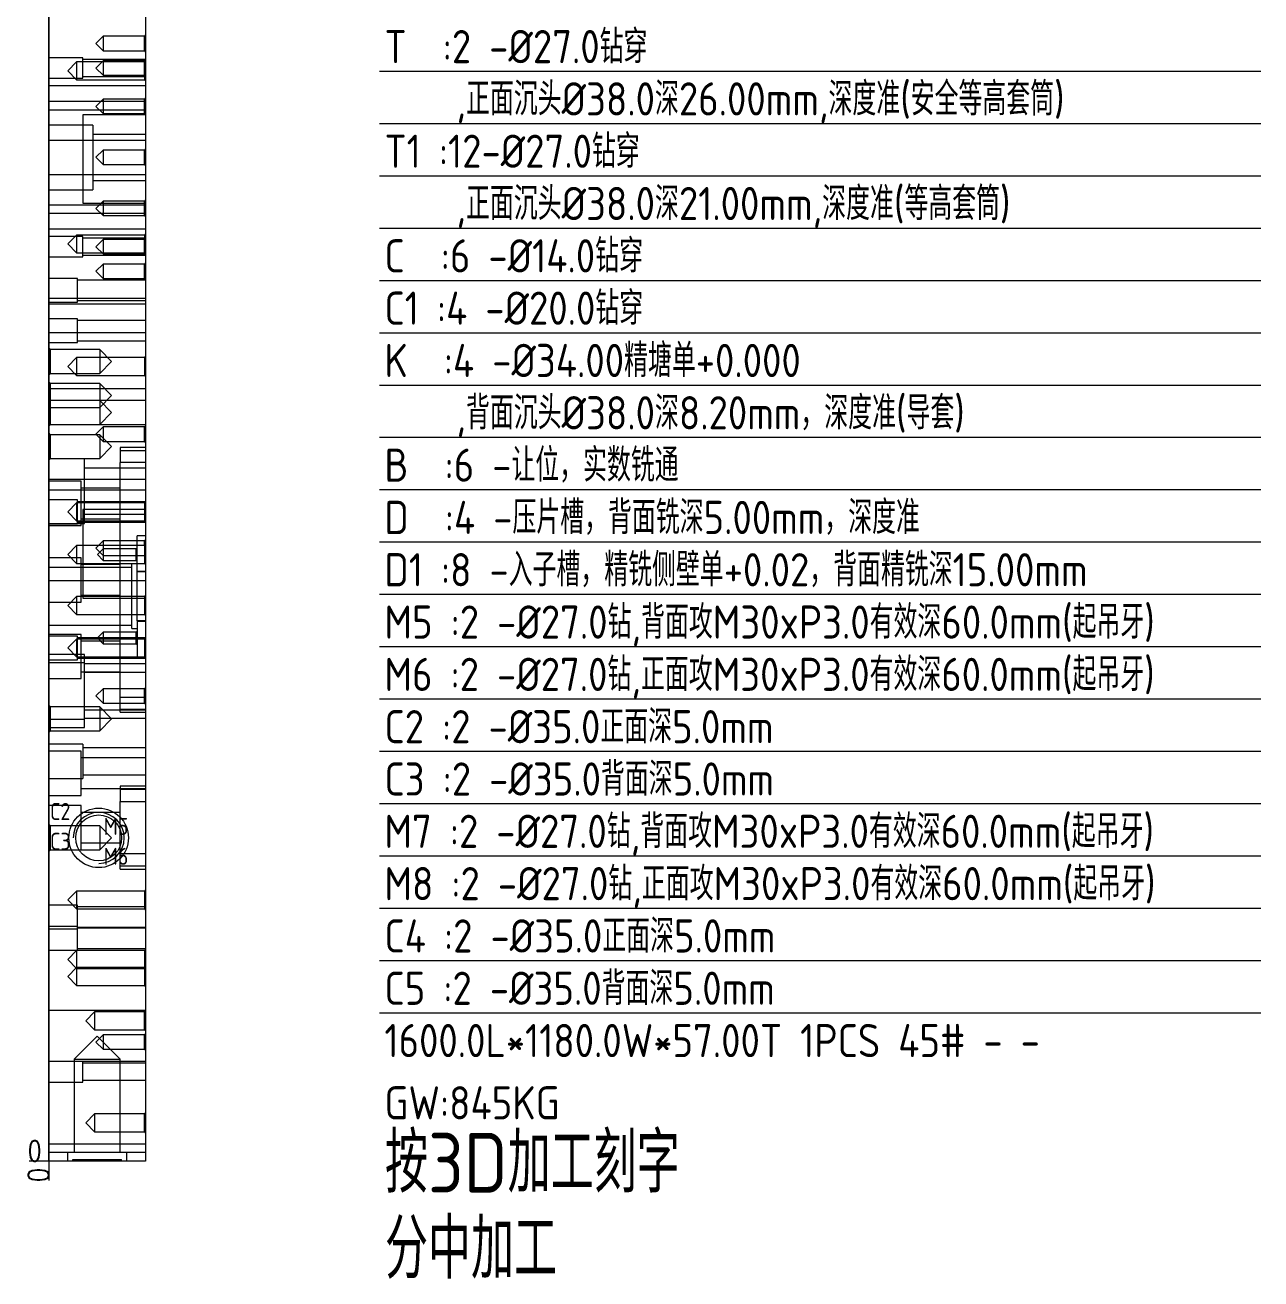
# Model space of a CAD drawing. Header units: millimetres. Extents: x 7217 to 10269, y 62146 to 63808.
# Drawn here: x 8985 to 9711, y 62348 to 63085 of the extents above; entities that cross this region are included whole.
import ezdxf

# ---------------------------------------------------------------- set-up
doc = ezdxf.new("R2010")
doc.units = ezdxf.units.MM
doc.linetypes.add('DASHED', pattern=[0])
for name, color, linetype, lineweight in [('DIM', 4, 'Continuous', 20), ('UP', 60, 'Continuous', 20), ('UP_W', 1, 'Continuous', 20)]:
    doc.layers.add(name, color=color, linetype=linetype, lineweight=lineweight)
doc.styles.add('gbenor', font='gbenor.shx', dxfattribs={"bigfont": 'gbcbig.shx'})
doc.styles.add('TXT', font='txt.shx', dxfattribs={"width": 0.8, "bigfont": 'ctxt.shx'})
doc.dimstyles.new('零件', dxfattribs={"dimscale": 1.5, "dimtxt": 8, "dimasz": 1, "dimexe": 0, "dimexo": 0, "dimgap": 0, "dimtad": 1, "dimtxsty": 'TXT', "dimcen": 0, "dimclrd": 252, "dimclre": 252, "dimclrt": 4, "dimazin": 3, "dimtp": 0.001, "dimtm": 0.001, "dimtfac": 1, "dimtmove": 0, "dimatfit": 3, "dimlwd": 5, "dimlwe": 5})

# ---------------------------------------------------------------- blocks, each defined once
blk = doc.blocks.new('*D1117')
at = {"layer": 'Defpoints', "color": 0}
for p in [(9055.56, 63597.29), (9060.56, 63597.29), (8998.56, 62417.29)]:
    blk.add_point(p, dxfattribs=at)
at = {"layer": 'DIM', "color": 252, "lineweight": 5}
blk.add_line((9055.56, 63597.29), (9093.02, 63597.29), dxfattribs=at)
at = {"layer": 'DIM', "color": 4, "lineweight": 5, "insert": (9076.79, 63603.29), "char_height": 12, "attachment_point": 5, "style": 'TXT'}
blk.add_mtext('1180', dxfattribs=at)
blk = doc.blocks.new('*D1118')
at = {"layer": 'Defpoints', "color": 0}
for p in [(8993.56, 62417.29), (8998.56, 62417.29), (8998.56, 62417.29)]:
    blk.add_point(p, dxfattribs=at)
at = {"layer": 'DIM', "color": 252, "lineweight": 5}
blk.add_line((8998.56, 62417.29), (8987.16, 62417.29), dxfattribs=at)
at = {"layer": 'DIM', "color": 4, "lineweight": 5, "insert": (8990.36, 62423.29), "char_height": 12, "attachment_point": 5, "style": 'TXT'}
blk.add_mtext('0', dxfattribs=at)
blk = doc.blocks.new('*D1119')
at = {"layer": 'Defpoints', "color": 0}
for p in [(8998.56, 62417.29), (8998.56, 62417.29), (8998.56, 62412.29)]:
    blk.add_point(p, dxfattribs=at)
at = {"layer": 'DIM', "color": 252, "lineweight": 5}
blk.add_line((8998.56, 62417.29), (8998.56, 62405.89), dxfattribs=at)
at = {"layer": 'DIM', "color": 4, "lineweight": 5, "insert": (8992.56, 62409.09), "char_height": 12, "attachment_point": 5, "rotation": 90, "style": 'TXT'}
blk.add_mtext('0', dxfattribs=at)
blk = doc.blocks.new('*D1120')
at = {"layer": 'Defpoints', "color": 0}
for p in [(9055.56, 63602.29), (9055.56, 63597.29), (8998.56, 62417.29)]:
    blk.add_point(p, dxfattribs=at)
at = {"layer": 'DIM', "color": 252, "lineweight": 5}
blk.add_line((9055.56, 63597.29), (9055.56, 63617.83), dxfattribs=at)
at = {"layer": 'DIM', "color": 4, "lineweight": 5, "insert": (9049.56, 63610.06), "char_height": 12, "attachment_point": 5, "rotation": 90, "style": 'TXT'}
blk.add_mtext('57', dxfattribs=at)

msp = doc.modelspace()

# ---------------------------------------------------------------- linework, layer by layer
at = {"layer": 'DIM', "color": 8, "linetype": 'Continuous', "lineweight": 5}
for p, q in [((9192.975, 63057.996), (9711.051, 63057.996)), ((9192.975, 63027.246), (9711.051, 63027.246)), ((9192.975, 62996.496), (9711.051, 62996.496)), ((9192.975, 62965.746), (9711.051, 62965.746)), ((9192.975, 62934.996), (9711.051, 62934.996)), ((9192.975, 62904.246), (9711.051, 62904.246)), ((9192.975, 62873.496), (9711.051, 62873.496)), ((9192.975, 62842.746), (9711.051, 62842.746)), ((9192.975, 62811.996), (9711.051, 62811.996)), ((9192.975, 62781.246), (9711.051, 62781.246)), ((9192.975, 62750.496), (9711.051, 62750.496)), ((9192.975, 62719.746), (9711.051, 62719.746)), ((9192.975, 62688.996), (9711.051, 62688.996)), ((9192.975, 62658.246), (9711.051, 62658.246)), ((9192.975, 62627.496), (9711.051, 62627.496)), ((9192.975, 62596.746), (9711.051, 62596.746)), ((9192.975, 62565.996), (9711.051, 62565.996)), ((9192.975, 62535.246), (9711.051, 62535.246)), ((9192.975, 62504.496), (9711.051, 62504.496))]:
    msp.add_line(p, q, dxfattribs=at)
at = {"layer": 'DIM', "color": 252, "linetype": 'DASHED', "lineweight": 5}
msp.add_lwpolyline([(8998.564, 62417.292), (8998.564, 63597.292), (9055.564, 63597.292), (9055.564, 62417.292)], close=True, dxfattribs=at)
at = {"layer": 'UP', "color": 135, "linetype": 'Continuous', "lineweight": 5}
for p, q in [((8998.564, 63597.292), (8998.564, 62417.292)), ((9055.564, 63597.292), (9055.564, 62417.292)), ((9055.564, 62417.292), (8998.564, 62417.292))]:
    msp.add_line(p, q, dxfattribs=at)
at = {"layer": 'UP', "color": 5, "linetype": 'DASHED', "lineweight": 5, "ltscale": 1.687868}
for p, q in [((9030.564, 63078.483), (9026.311, 63074.23)), ((9026.311, 63074.23), (9030.564, 63069.977)), ((9054.817, 63078.483), (9030.564, 63078.483)), ((9030.564, 63078.483), (9030.564, 63074.23)), ((9030.564, 63074.23), (9030.564, 63069.977)), ((9055.564, 63079.23), (9054.817, 63078.483)), ((9054.817, 63069.977), (9054.817, 63078.483)), ((9030.564, 63069.977), (9054.817, 63069.977)), ((9054.817, 63069.977), (9055.564, 63069.23)), ((9014.984, 63063.442), (9009.731, 63058.189)), ((9009.731, 63058.189), (9014.984, 63052.936)), ((9054.817, 63063.442), (9014.984, 63063.442)), ((9014.984, 63063.442), (9014.984, 63058.189)), ((9014.984, 63058.189), (9014.984, 63052.936)), ((9030.564, 63064.047), (9026.311, 63059.794)), ((9026.311, 63059.794), (9030.564, 63055.541)), ((9054.817, 63064.047), (9030.564, 63064.047)), ((9030.564, 63064.047), (9030.564, 63059.794)), ((9030.564, 63059.794), (9030.564, 63055.541)), ((9055.564, 63064.794), (9054.817, 63064.047)), ((9055.564, 63064.189), (9054.817, 63063.442)), ((9054.817, 63055.541), (9054.817, 63064.047)), ((9014.984, 63052.936), (9054.817, 63052.936)), ((9030.564, 63055.541), (9054.817, 63055.541)), ((9054.817, 63055.542), (9054.817, 63052.936)), ((9054.817, 63055.541), (9055.564, 63054.794)), ((9054.817, 63052.936), (9055.564, 63052.189)), ((9030.564, 63041.543), (9026.311, 63037.29)), ((9026.311, 63037.29), (9030.564, 63033.037)), ((9054.817, 63041.543), (9030.564, 63041.543)), ((9030.564, 63041.543), (9030.564, 63037.29)), ((9030.564, 63037.29), (9030.564, 63033.037)), ((9055.564, 63042.29), (9054.817, 63041.543)), ((9054.817, 63033.037), (9054.817, 63041.543)), ((9030.564, 63033.037), (9054.817, 63033.037)), ((9054.817, 63033.037), (9055.564, 63032.29)), ((9030.564, 63011.624), (9026.311, 63007.371)), ((9026.311, 63007.371), (9030.564, 63003.118)), ((9054.817, 63011.624), (9030.564, 63011.624)), ((9030.564, 63011.624), (9030.564, 63007.371)), ((9030.564, 63007.371), (9030.564, 63003.118)), ((9055.564, 63012.371), (9054.817, 63011.624)), ((9054.817, 63003.118), (9054.817, 63011.624)), ((9030.564, 63003.118), (9054.817, 63003.118)), ((9054.817, 63003.118), (9055.564, 63002.371)), ((9030.564, 62981.543), (9026.311, 62977.29)), ((9026.311, 62977.29), (9030.564, 62973.037)), ((9054.817, 62981.543), (9030.564, 62981.543)), ((9030.564, 62981.543), (9030.564, 62977.29)), ((9030.564, 62977.29), (9030.564, 62973.037)), ((9055.564, 62982.29), (9054.817, 62981.543)), ((9054.817, 62973.037), (9054.817, 62981.543)), ((9030.564, 62973.037), (9054.817, 62973.037)), ((9054.817, 62973.037), (9055.564, 62972.29)), ((9055.564, 62962.395), (9054.817, 62961.648)), ((9014.984, 62961.648), (9009.731, 62956.395)), ((9009.731, 62956.395), (9014.984, 62951.142)), ((9054.817, 62961.648), (9014.984, 62961.648)), ((9014.984, 62961.648), (9014.984, 62956.395)), ((9014.984, 62956.395), (9014.984, 62951.142)), ((9030.564, 62959.047), (9026.311, 62954.794)), ((9026.311, 62954.794), (9030.564, 62950.541)), ((9054.817, 62959.047), (9030.564, 62959.047)), ((9030.564, 62959.047), (9030.564, 62954.794)), ((9030.564, 62954.794), (9030.564, 62950.541)), ((9054.817, 62961.648), (9054.817, 62959.047)), ((9055.564, 62959.794), (9054.817, 62959.047)), ((9054.817, 62950.541), (9054.817, 62959.047)), ((9014.984, 62951.142), (9054.817, 62951.142)), ((9030.564, 62950.541), (9054.817, 62950.541)), ((9054.817, 62951.142), (9055.564, 62950.395)), ((9054.817, 62950.541), (9055.564, 62949.794)), ((9030.564, 62944.607), (9026.311, 62940.354)), ((9026.311, 62940.354), (9030.564, 62936.101)), ((9054.817, 62944.607), (9030.564, 62944.607)), ((9030.564, 62944.607), (9030.564, 62940.354)), ((9030.564, 62940.354), (9030.564, 62936.101)), ((9055.564, 62945.354), (9054.817, 62944.607)), ((9054.817, 62936.101), (9054.817, 62944.607)), ((9030.564, 62936.101), (9054.817, 62936.101)), ((9054.817, 62936.101), (9055.564, 62935.354)), ((8999.561, 62894.295), (8998.564, 62895.292)), ((9028.564, 62894.295), (8999.561, 62894.295)), ((8999.561, 62887.292), (8999.561, 62894.295)), ((9014.984, 62889.669), (9009.731, 62884.416)), ((9054.817, 62889.669), (9014.984, 62889.669)), ((9014.984, 62889.669), (9014.984, 62884.416)), ((9035.567, 62887.292), (9028.564, 62894.295)), ((9028.564, 62894.295), (9028.564, 62880.289)), ((9055.564, 62890.416), (9054.817, 62889.669)), ((9054.817, 62889.669), (9054.817, 62879.163)), ((8999.561, 62880.289), (8999.561, 62887.292)), ((9009.731, 62884.416), (9014.984, 62879.163)), ((9014.984, 62884.416), (9014.984, 62879.163)), ((9028.564, 62880.289), (9035.567, 62887.292)), ((8998.564, 62879.292), (8999.561, 62880.289)), ((8999.561, 62874.295), (8998.564, 62875.292)), ((8999.561, 62880.289), (9028.564, 62880.289)), ((9028.564, 62874.295), (8999.561, 62874.295)), ((8999.561, 62867.292), (8999.561, 62874.295)), ((9014.984, 62879.163), (9054.817, 62879.163)), ((9035.567, 62867.292), (9028.564, 62874.295)), ((9028.564, 62874.295), (9028.564, 62864.295)), ((9054.817, 62879.163), (9055.564, 62878.416)), ((8999.561, 62864.295), (8999.561, 62867.292)), ((9028.564, 62860.289), (9035.567, 62867.292)), ((8999.561, 62864.295), (8998.564, 62865.292)), ((8998.564, 62859.292), (8999.561, 62860.289)), ((9028.564, 62864.295), (8999.561, 62864.295)), ((8999.561, 62857.292), (8999.561, 62864.295)), ((8999.561, 62860.289), (9028.564, 62860.289)), ((9035.567, 62857.292), (9028.564, 62864.295)), ((9028.564, 62864.295), (9028.564, 62850.289)), ((8999.561, 62850.289), (8999.561, 62857.292)), ((9028.564, 62850.289), (9035.567, 62857.292)), ((8998.564, 62849.292), (8999.561, 62850.289)), ((8999.561, 62844.295), (8998.564, 62845.292)), ((8999.561, 62850.289), (9028.564, 62850.289)), ((9028.564, 62844.295), (8999.561, 62844.295)), ((8999.561, 62837.292), (8999.561, 62844.295)), ((9030.564, 62848.81), (9026.311, 62844.557)), ((9026.311, 62844.557), (9030.564, 62840.304)), ((9035.567, 62837.292), (9028.564, 62844.295)), ((9028.564, 62844.295), (9028.564, 62830.289)), ((9054.817, 62848.81), (9030.564, 62848.81)), ((9030.564, 62848.81), (9030.564, 62844.557)), ((9030.564, 62844.557), (9030.564, 62840.304)), ((9055.564, 62849.557), (9054.817, 62848.81)), ((9054.817, 62840.304), (9054.817, 62848.81)), ((8999.561, 62830.289), (8999.561, 62837.292)), ((9028.564, 62830.289), (9035.567, 62837.292)), ((9030.564, 62840.304), (9054.817, 62840.304)), ((9054.817, 62840.304), (9055.564, 62839.557)), ((8998.564, 62829.292), (8999.561, 62830.289)), ((8999.561, 62830.289), (9028.564, 62830.289)), ((9014.984, 62804.17), (9009.731, 62798.917)), ((9054.817, 62804.17), (9014.984, 62804.17)), ((9014.984, 62804.17), (9014.984, 62798.917)), ((9055.564, 62804.917), (9054.817, 62804.17)), ((9054.817, 62804.17), (9054.817, 62793.664)), ((9009.731, 62798.917), (9014.984, 62793.664)), ((9014.984, 62798.917), (9014.984, 62793.664)), ((9014.984, 62793.664), (9054.817, 62793.664)), ((9054.817, 62793.664), (9055.564, 62792.917)), ((9014.984, 62779.17), (9009.731, 62773.917)), ((9054.817, 62779.17), (9014.984, 62779.17)), ((9014.984, 62779.17), (9014.984, 62773.917)), ((9030.564, 62781.872), (9026.311, 62777.619)), ((9054.817, 62781.872), (9030.564, 62781.872)), ((9030.564, 62781.872), (9030.564, 62777.619)), ((9050.564, 62777.792), (9049.967, 62777.195)), ((9055.564, 62782.619), (9054.817, 62781.872)), ((9054.817, 62779.17), (9054.817, 62781.872)), ((9055.564, 62779.917), (9054.817, 62779.17)), ((9054.817, 62779.17), (9054.817, 62768.664)), ((9009.731, 62773.917), (9014.984, 62768.664)), ((9014.984, 62773.917), (9014.984, 62768.664)), ((9026.311, 62777.619), (9030.564, 62773.366)), ((9030.564, 62777.195), (9027.161, 62773.792)), ((9027.161, 62773.792), (9030.564, 62770.389)), ((9030.564, 62777.619), (9030.564, 62777.195)), ((9049.967, 62777.195), (9030.564, 62777.195)), ((9030.564, 62777.195), (9030.564, 62773.792)), ((9030.564, 62773.792), (9030.564, 62770.389)), ((9030.564, 62773.366), (9054.817, 62773.366)), ((9030.564, 62770.389), (9049.967, 62770.389)), ((9049.967, 62770.389), (9049.967, 62777.195)), ((9049.967, 62770.389), (9050.564, 62769.792)), ((9054.817, 62773.366), (9055.564, 62772.619)), ((9014.984, 62768.664), (9054.817, 62768.664)), ((9054.817, 62768.664), (9055.564, 62767.917)), ((9014.984, 62749.17), (9009.731, 62743.917)), ((9054.817, 62749.17), (9014.984, 62749.17)), ((9014.984, 62749.17), (9014.984, 62743.917)), ((9055.564, 62749.917), (9054.817, 62749.17)), ((9054.817, 62749.17), (9054.817, 62738.664)), ((9009.731, 62743.917), (9014.984, 62738.664)), ((9014.984, 62743.917), (9014.984, 62738.664)), ((9014.984, 62738.664), (9054.817, 62738.664)), ((9054.817, 62738.664), (9055.564, 62737.917)), ((9030.564, 62728.195), (9027.161, 62724.792)), ((9049.967, 62728.195), (9030.564, 62728.195)), ((9030.564, 62728.195), (9030.564, 62724.792)), ((9050.564, 62728.792), (9049.967, 62728.195)), ((9049.967, 62721.389), (9049.967, 62728.195)), ((9014.984, 62724.17), (9009.731, 62718.917)), ((9009.731, 62718.917), (9014.984, 62713.664)), ((9054.817, 62724.17), (9014.984, 62724.17)), ((9014.984, 62724.17), (9014.984, 62718.917)), ((9014.984, 62718.917), (9014.984, 62713.664)), ((9027.161, 62724.792), (9030.564, 62721.389)), ((9030.564, 62724.792), (9030.564, 62721.389)), ((9030.564, 62721.389), (9049.967, 62721.389)), ((9049.967, 62721.389), (9050.564, 62720.792)), ((9055.564, 62724.917), (9054.817, 62724.17)), ((9054.817, 62724.17), (9054.817, 62713.664)), ((9014.984, 62713.664), (9054.817, 62713.664)), ((9054.817, 62713.664), (9055.564, 62712.917)), ((9030.564, 62694.965), (9026.311, 62690.712)), ((9026.311, 62690.712), (9030.564, 62686.459)), ((9054.817, 62694.965), (9030.564, 62694.965)), ((9030.564, 62694.965), (9030.564, 62690.712)), ((9030.564, 62690.712), (9030.564, 62686.459)), ((9055.564, 62695.712), (9054.817, 62694.965)), ((9054.817, 62686.459), (9054.817, 62694.965)), ((8999.561, 62684.295), (8998.564, 62685.292)), ((9028.564, 62684.295), (8999.561, 62684.295)), ((8999.561, 62677.292), (8999.561, 62684.295)), ((9035.567, 62677.292), (9028.564, 62684.295)), ((9028.564, 62684.295), (9028.564, 62670.289)), ((9030.564, 62686.459), (9054.817, 62686.459)), ((9054.817, 62686.459), (9055.564, 62685.712)), ((8999.561, 62670.289), (8999.561, 62677.292)), ((9028.564, 62670.289), (9035.567, 62677.292)), ((8998.564, 62669.292), (8999.561, 62670.289)), ((8999.561, 62670.289), (9028.564, 62670.289)), ((8999.561, 62614.295), (8998.564, 62615.292)), ((9028.564, 62614.295), (8999.561, 62614.295)), ((8999.561, 62607.292), (8999.561, 62614.295)), ((9035.567, 62607.292), (9028.564, 62614.295)), ((9028.564, 62614.295), (9028.564, 62600.289)), ((8999.561, 62600.289), (8999.561, 62607.292)), ((9028.564, 62600.289), (9035.567, 62607.292)), ((8998.564, 62599.292), (8999.561, 62600.289)), ((8999.561, 62600.289), (9028.564, 62600.289)), ((9014.984, 62576.045), (9009.731, 62570.792)), ((9054.817, 62576.045), (9014.984, 62576.045)), ((9014.984, 62576.045), (9014.984, 62570.792)), ((9055.564, 62576.792), (9054.817, 62576.045)), ((9054.817, 62576.045), (9054.817, 62565.539)), ((9009.731, 62570.792), (9014.984, 62565.539)), ((9014.984, 62570.792), (9014.984, 62565.539)), ((9014.984, 62565.539), (9054.817, 62565.539)), ((9054.817, 62565.539), (9055.564, 62564.792)), ((9014.984, 62541.045), (9009.731, 62535.792)), ((9009.731, 62535.792), (9014.984, 62530.539)), ((9054.817, 62541.045), (9014.984, 62541.045)), ((9014.984, 62541.045), (9014.984, 62535.792)), ((9014.984, 62535.792), (9014.984, 62531.045)), ((9055.564, 62541.792), (9054.817, 62541.045)), ((9054.817, 62541.045), (9054.817, 62531.045)), ((9014.984, 62531.045), (9009.731, 62525.792)), ((9054.817, 62531.045), (9014.984, 62531.045)), ((9014.984, 62531.045), (9014.984, 62525.792)), ((9014.984, 62530.539), (9054.817, 62530.539)), ((9055.564, 62531.792), (9054.817, 62531.045)), ((9054.817, 62531.045), (9054.817, 62520.539)), ((9054.817, 62530.539), (9055.564, 62529.792)), ((9009.731, 62525.792), (9014.984, 62520.539)), ((9014.984, 62525.792), (9014.984, 62520.539)), ((9014.984, 62520.539), (9054.817, 62520.539)), ((9054.817, 62520.539), (9055.564, 62519.792)), ((9025.564, 62505.045), (9020.311, 62499.792)), ((9054.817, 62505.045), (9025.564, 62505.045)), ((9025.564, 62505.045), (9025.564, 62499.792)), ((9055.564, 62505.792), (9054.817, 62505.045)), ((9054.817, 62494.539), (9054.817, 62505.045)), ((9020.311, 62499.792), (9025.564, 62494.539)), ((9025.564, 62499.792), (9025.564, 62494.539)), ((9027.064, 62490.796), (9013.56, 62477.292)), ((9025.564, 62494.539), (9054.817, 62494.539)), ((9030.564, 62491.545), (9026.311, 62487.292)), ((9040.568, 62477.292), (9027.064, 62490.796)), ((9054.817, 62491.545), (9030.564, 62491.545)), ((9030.564, 62491.545), (9030.564, 62487.292)), ((9054.817, 62494.539), (9055.564, 62493.792)), ((9055.564, 62492.292), (9054.817, 62491.545)), ((9054.817, 62483.039), (9054.817, 62491.545)), ((9026.311, 62487.292), (9030.564, 62483.039)), ((9030.564, 62487.292), (9030.564, 62483.039)), ((9030.564, 62483.039), (9054.817, 62483.039)), ((9054.817, 62483.039), (9055.564, 62482.292)), ((9013.56, 62477.292), (9013.56, 62422.292)), ((9013.56, 62477.292), (9040.568, 62477.292)), ((9040.568, 62422.292), (9040.568, 62477.292)), ((9025.564, 62445.045), (9020.311, 62439.792)), ((9020.311, 62439.792), (9025.564, 62434.539)), ((9054.817, 62445.045), (9025.564, 62445.045)), ((9025.564, 62445.045), (9025.564, 62439.792)), ((9025.564, 62439.792), (9025.564, 62434.539)), ((9055.564, 62445.792), (9054.817, 62445.045)), ((9054.817, 62434.539), (9054.817, 62445.045)), ((9025.564, 62434.539), (9054.817, 62434.539)), ((9054.817, 62434.539), (9055.564, 62433.792))]:
    msp.add_line(p, q, dxfattribs=at)
at = {"layer": 'UP', "color": 31, "linetype": 'DASHED', "lineweight": 5, "ltscale": 1.687868}
for p, q in [((9018.564, 63065.794), (8998.564, 63065.794)), ((9018.564, 63059.794), (9018.564, 63065.794)), ((9018.564, 63053.794), (9018.564, 63059.794)), ((8998.564, 63053.794), (9018.564, 63053.794)), ((9055.564, 63049.292), (8998.564, 63049.292)), ((8998.564, 63040.319), (9055.564, 63040.319)), ((8998.564, 63035.292), (9055.564, 63035.292)), ((9055.564, 63032.293), (9018.564, 63032.293)), ((9018.564, 63032.293), (9018.564, 63006.292)), ((9024.564, 63026.292), (8998.564, 63026.292)), ((9024.564, 63026.292), (9024.564, 62988.292)), ((9055.564, 63017.292), (8998.564, 63017.292)), ((9055.564, 63020.793), (9024.564, 63020.793)), ((9018.564, 63006.292), (9018.564, 62980.29)), ((8998.564, 62997.292), (9055.564, 62997.292)), ((9024.564, 62993.791), (9055.564, 62993.791)), ((8998.564, 62988.292), (9024.564, 62988.292)), ((9055.564, 62979.292), (8998.564, 62979.292)), ((9018.564, 62980.29), (9055.564, 62980.29)), ((9055.564, 62974.265), (8998.564, 62974.265)), ((8998.564, 62965.292), (9055.564, 62965.292)), ((9018.564, 62960.794), (8998.564, 62960.794)), ((9018.564, 62954.794), (9018.564, 62960.794)), ((9018.564, 62948.794), (9018.564, 62954.794)), ((8998.564, 62948.794), (9018.564, 62948.794)), ((9015.564, 62936.117), (8998.564, 62936.117)), ((9015.564, 62929.117), (9015.564, 62936.117)), ((9015.564, 62922.117), (9015.564, 62929.117)), ((9055.564, 62924.292), (8998.564, 62924.292)), ((8998.564, 62922.117), (9015.564, 62922.117)), ((8998.564, 62921.262), (9055.564, 62921.262)), ((9015.564, 62912.408), (8998.564, 62912.408)), ((9015.564, 62905.408), (9015.564, 62912.408)), ((8998.564, 62904.292), (9055.564, 62904.292)), ((9015.564, 62898.408), (9015.564, 62905.408)), ((8998.564, 62898.408), (9015.564, 62898.408)), ((9055.564, 62871.159), (8998.564, 62871.159)), ((9055.564, 62864.292), (8998.564, 62864.292)), ((8998.564, 62850.292), (9055.564, 62850.292)), ((9055.564, 62836.735), (9040.564, 62836.735)), ((9040.564, 62836.735), (9040.564, 62827.878)), ((9019.564, 62830.102), (8998.564, 62830.102)), ((9019.564, 62811.102), (9019.564, 62830.102)), ((9040.564, 62834.917), (9055.564, 62834.917)), ((9055.564, 62824.603), (9019.564, 62824.603)), ((8998.564, 62818.156), (9055.564, 62818.156)), ((9017.564, 62816.917), (8998.564, 62816.917)), ((9017.564, 62803.917), (9017.564, 62816.917)), ((9055.564, 62811.631), (8998.564, 62811.631)), ((9040.564, 62812.917), (9017.564, 62812.917)), ((9019.564, 62792.102), (9019.564, 62811.102)), ((9015.564, 62805.917), (8998.564, 62805.917)), ((9015.564, 62798.917), (9015.564, 62805.917)), ((9017.564, 62790.917), (9017.564, 62803.917)), ((9055.564, 62800.293), (9018.564, 62800.293)), ((9018.564, 62800.293), (9018.564, 62774.292)), ((9015.564, 62791.917), (9015.564, 62798.917)), ((9017.564, 62794.917), (9040.564, 62794.917)), ((9019.564, 62797.601), (9055.564, 62797.601)), ((8998.564, 62792.102), (9019.564, 62792.102)), ((8998.564, 62791.917), (9015.564, 62791.917)), ((8998.564, 62790.917), (9017.564, 62790.917)), ((9055.564, 62784.792), (9050.564, 62784.792)), ((9050.564, 62763.852), (9050.564, 62784.792)), ((9017.564, 62771.917), (8998.564, 62771.917)), ((9017.564, 62758.917), (9017.564, 62771.917)), ((9018.564, 62774.292), (9018.564, 62748.29)), ((9040.564, 62767.917), (9017.564, 62767.917)), ((9050.564, 62768.292), (9047.364, 62768.292)), ((9047.364, 62730.292), (9047.364, 62768.292)), ((9050.564, 62734.792), (9050.564, 62763.852)), ((9050.564, 62763.852), (9055.564, 62763.852)), ((8998.564, 62758.628), (9055.564, 62758.628)), ((9017.564, 62745.917), (9017.564, 62758.917)), ((9017.564, 62749.917), (9040.564, 62749.917)), ((9018.564, 62748.29), (9055.564, 62748.29)), ((8998.564, 62745.917), (9017.564, 62745.917)), ((9050.564, 62734.792), (9050.564, 62713.792)), ((9050.564, 62734.771), (9055.564, 62734.771)), ((9017.564, 62726.917), (8998.564, 62726.917)), ((9017.564, 62713.917), (9017.564, 62726.917)), ((9047.364, 62730.292), (9050.564, 62730.292)), ((9015.564, 62725.917), (8998.564, 62725.917)), ((9015.564, 62718.917), (9015.564, 62725.917)), ((9015.564, 62711.917), (9015.564, 62718.917)), ((9040.564, 62722.917), (9017.564, 62722.917)), ((9019.564, 62715.102), (8998.564, 62715.102)), ((8998.564, 62711.917), (9015.564, 62711.917)), ((9017.564, 62700.917), (9017.564, 62713.917)), ((9019.564, 62696.102), (9019.564, 62715.102)), ((9050.564, 62713.792), (9055.564, 62713.792)), ((9019.564, 62710.102), (8998.564, 62710.102)), ((9017.564, 62704.917), (9040.564, 62704.917)), ((9055.564, 62709.603), (9019.564, 62709.603)), ((9055.564, 62704.603), (9019.564, 62704.603)), ((8998.564, 62700.917), (9017.564, 62700.917)), ((9019.564, 62677.102), (9019.564, 62696.102)), ((9040.564, 62681.099), (9040.564, 62689.955)), ((9019.564, 62682.601), (9055.564, 62682.601)), ((9040.564, 62682.917), (9055.564, 62682.917)), ((8998.564, 62677.102), (9019.564, 62677.102)), ((9019.564, 62677.601), (9055.564, 62677.601)), ((9019.564, 62672.102), (9019.564, 62677.102)), ((9040.564, 62681.099), (9055.564, 62681.099)), ((8998.564, 62672.102), (9019.564, 62672.102)), ((9018.564, 62662.292), (8998.564, 62662.292)), ((9018.564, 62662.292), (9018.564, 62642.292)), ((9017.564, 62658.292), (8998.564, 62658.292)), ((9017.564, 62645.292), (9017.564, 62658.292)), ((9055.564, 62654.292), (9017.564, 62654.292)), ((9017.564, 62632.292), (9017.564, 62645.292)), ((8998.564, 62642.292), (9018.564, 62642.292)), ((8998.564, 62632.292), (9017.564, 62632.292)), ((9017.564, 62636.292), (9055.564, 62636.292)), ((9055.564, 62637.61), (9040.564, 62637.61)), ((9040.564, 62637.61), (9040.564, 62628.753)), ((9055.564, 62635.792), (9040.564, 62635.792)), ((9017.564, 62626.292), (8998.564, 62626.292)), ((9017.564, 62613.292), (9017.564, 62626.292)), ((9040.564, 62622.292), (9017.564, 62622.292)), ((9017.564, 62600.292), (9017.564, 62613.292)), ((9017.564, 62604.292), (9040.564, 62604.292)), ((8998.564, 62600.292), (9017.564, 62600.292)), ((9040.564, 62588.974), (9040.564, 62597.831)), ((9040.564, 62588.974), (9055.564, 62588.974)), ((9015.564, 62567.792), (8998.564, 62567.792)), ((9015.564, 62560.792), (9015.564, 62567.792)), ((9015.564, 62555.292), (9015.564, 62560.792)), ((9015.564, 62555.292), (8998.564, 62555.292)), ((8998.564, 62553.792), (9015.564, 62553.792)), ((9015.564, 62548.292), (9015.564, 62555.292)), ((9015.564, 62541.292), (9015.564, 62548.292)), ((8998.564, 62541.292), (9015.564, 62541.292)), ((9055.564, 62505.792), (8998.564, 62505.792)), ((9055.564, 62505.792), (8998.564, 62505.792)), ((9018.564, 62475.792), (8998.564, 62475.792)), ((9018.564, 62469.792), (9018.564, 62475.792)), ((9018.564, 62463.792), (9018.564, 62469.792)), ((8998.564, 62463.792), (9018.564, 62463.792)), ((9055.564, 62427.292), (8998.564, 62427.292)), ((9009.565, 62422.292), (8998.564, 62422.292)), ((9055.564, 62422.292), (9044.564, 62422.292))]:
    msp.add_line(p, q, dxfattribs=at)
at = {"layer": 'UP', "color": 2, "linetype": 'DASHED', "lineweight": 5, "ltscale": 1.687868}
for p, q in [((9040.564, 62689.955), (9040.564, 62827.878)), ((9055.564, 62827.878), (9040.564, 62827.878)), ((9047.364, 62766.292), (8998.564, 62766.292)), ((8998.564, 62732.292), (9047.364, 62732.292)), ((9040.564, 62689.955), (9055.564, 62689.955)), ((9055.564, 62635.792), (9055.564, 62635.792)), ((9055.564, 62635.792), (9055.564, 62635.792)), ((9040.564, 62597.831), (9040.564, 62628.753)), ((9040.564, 62628.753), (9055.564, 62628.753)), ((9055.564, 62597.831), (9040.564, 62597.831)), ((9055.564, 62590.792), (9055.564, 62590.792))]:
    msp.add_line(p, q, dxfattribs=at)
at = {"layer": 'UP', "color": 155, "linetype": 'DASHED', "lineweight": 5, "ltscale": 1.687868}
for p, q in [((9055.564, 62763.792), (9050.564, 62763.792)), ((9050.564, 62763.792), (9055.564, 62763.792)), ((9055.564, 62734.792), (9050.564, 62734.792)), ((9050.564, 62734.792), (9055.564, 62734.792)), ((9055.564, 62475.792), (8998.564, 62475.792)), ((9055.564, 62475.792), (8998.564, 62475.792)), ((9055.564, 62475.792), (8998.564, 62475.792)), ((9055.564, 62475.792), (8998.564, 62475.792))]:
    msp.add_line(p, q, dxfattribs=at)
at = {"layer": 'UP', "color": 135, "linetype": 'DASHED', "lineweight": 5, "ltscale": 1.687868}
for p, q in [((9009.564, 62422.292), (9009.564, 62417.292)), ((9044.564, 62422.292), (9009.564, 62422.292)), ((9044.564, 62417.292), (9044.564, 62422.292))]:
    msp.add_line(p, q, dxfattribs=at)
at = {"layer": 'UP', "color": 123, "linetype": 'DASHED', "lineweight": 5, "ltscale": 1.687868}
for p, q in [((9012.768, 62417.292), (9012.768, 62418.292)), ((9012.953, 62418.292), (9012.953, 62417.292)), ((9012.953, 62418.292), (9012.953, 62418.292)), ((9013.045, 62417.292), (9013.045, 62418.292)), ((9013.076, 62417.292), (9013.076, 62418.292)), ((9013.199, 62417.292), (9013.199, 62418.292)), ((9013.285, 62418.292), (9013.277, 62418.292)), ((9013.368, 62417.292), (9013.368, 62418.292)), ((9013.429, 62417.292), (9013.429, 62418.292)), ((9013.829, 62417.292), (9013.829, 62418.292)), ((9013.949, 62417.292), (9013.949, 62418.292)), ((9014.091, 62417.292), (9014.091, 62418.292)), ((9014.429, 62417.292), (9014.429, 62418.292)), ((9014.568, 62417.292), (9014.568, 62418.292)), ((9014.629, 62417.292), (9014.629, 62418.292)), ((9015.211, 62417.292), (9015.211, 62418.292)), ((9015.347, 62417.292), (9015.347, 62418.292)), ((9015.383, 62417.292), (9015.383, 62418.292)), ((9015.723, 62417.292), (9015.723, 62418.292)), ((9016.367, 62417.292), (9016.367, 62418.292)), ((9016.422, 62417.292), (9016.422, 62418.292)), ((9016.429, 62417.292), (9016.429, 62418.292)), ((9016.49, 62417.292), (9016.49, 62418.292)), ((9016.552, 62417.292), (9016.552, 62418.292)), ((9016.575, 62417.292), (9016.575, 62418.292)), ((9016.746, 62417.292), (9016.746, 62418.292)), ((9016.78, 62417.292), (9016.78, 62418.292)), ((9016.882, 62417.292), (9016.882, 62418.292)), ((9016.982, 62417.292), (9016.982, 62418.292)), ((9017.275, 62417.292), (9017.275, 62418.292)), ((9017.336, 62417.292), (9017.336, 62418.292)), ((9017.343, 62417.292), (9017.343, 62418.292)), ((9017.411, 62417.292), (9017.411, 62418.292)), ((9017.475, 62417.292), (9017.475, 62418.292)), ((9017.65, 62417.292), (9017.65, 62418.292)), ((9017.752, 62417.292), (9017.752, 62418.292)), ((9018.028, 62417.292), (9018.028, 62418.292)), ((9018.09, 62417.292), (9018.09, 62418.292)), ((9018.179, 62417.292), (9018.179, 62418.292)), ((9018.827, 62417.292), (9018.827, 62418.292)), ((9018.946, 62417.292), (9018.946, 62418.292)), ((9019.014, 62417.292), (9019.014, 62418.292)), ((9019.048, 62417.292), (9019.048, 62418.292)), ((9019.185, 62417.292), (9019.185, 62418.292)), ((9019.219, 62417.292), (9019.219, 62418.292)), ((9019.253, 62417.292), (9019.253, 62418.292)), ((9019.355, 62417.292), (9019.355, 62418.292)), ((9019.389, 62417.292), (9019.389, 62418.292)), ((9019.828, 62417.292), (9019.828, 62418.292)), ((9019.889, 62417.292), (9019.889, 62418.292)), ((9019.951, 62417.292), (9019.951, 62418.292)), ((9020.012, 62417.292), (9020.012, 62418.292)), ((9020.617, 62417.292), (9020.617, 62418.292)), ((9020.788, 62417.292), (9020.788, 62418.292)), ((9021.487, 62417.292), (9021.487, 62418.292)), ((9021.521, 62417.292), (9021.521, 62418.292)), ((9021.59, 62417.292), (9021.59, 62418.292)), ((9021.641, 62417.292), (9021.641, 62418.292)), ((9021.643, 62417.292), (9021.643, 62418.292)), ((9021.704, 62417.292), (9021.704, 62418.292)), ((9022.058, 62418.292), (9022.058, 62417.292)), ((9022.12, 62417.292), (9022.12, 62418.292)), ((9022.15, 62417.292), (9022.15, 62418.292)), ((9022.243, 62417.292), (9022.243, 62418.292)), ((9022.289, 62417.292), (9022.289, 62418.292)), ((9022.511, 62417.292), (9022.511, 62418.292)), ((9022.596, 62417.292), (9022.596, 62418.292)), ((9022.627, 62417.292), (9022.627, 62418.292)), ((9022.689, 62417.292), (9022.689, 62418.292)), ((9022.749, 62417.292), (9022.749, 62418.292)), ((9022.818, 62417.292), (9022.818, 62418.292)), ((9022.873, 62417.292), (9022.873, 62418.292)), ((9023.165, 62417.292), (9023.165, 62418.292)), ((9023.442, 62417.292), (9023.442, 62418.292)), ((9023.565, 62417.292), (9023.565, 62418.292)), ((9023.585, 62417.292), (9023.585, 62418.292)), ((9023.627, 62417.292), (9023.627, 62418.292)), ((9023.756, 62417.292), (9023.756, 62418.292)), ((9023.842, 62417.292), (9023.842, 62418.292)), ((9023.873, 62417.292), (9023.873, 62418.292)), ((9023.875, 62417.292), (9023.875, 62418.292)), ((9023.943, 62417.292), (9023.943, 62418.292)), ((9023.981, 62417.292), (9023.981, 62418.292)), ((9024.148, 62417.292), (9024.148, 62418.292)), ((9024.196, 62417.292), (9024.196, 62418.292)), ((9024.284, 62417.292), (9024.284, 62418.292)), ((9024.319, 62417.292), (9024.319, 62418.292)), ((9024.457, 62417.292), (9024.457, 62418.292)), ((9024.827, 62417.292), (9024.827, 62418.292)), ((9025.052, 62417.292), (9025.052, 62418.292)), ((9025.086, 62417.292), (9025.086, 62418.292)), ((9025.188, 62417.292), (9025.188, 62418.292)), ((9025.274, 62417.292), (9025.274, 62418.292)), ((9025.444, 62417.292), (9025.444, 62418.292)), ((9025.478, 62417.292), (9025.478, 62418.292)), ((9025.512, 62417.292), (9025.512, 62418.292)), ((9025.785, 62417.292), (9025.785, 62418.292)), ((9026.178, 62417.292), (9026.178, 62418.292)), ((9026.314, 62417.292), (9026.314, 62418.292)), ((9026.587, 62417.292), (9026.587, 62418.292)), ((9026.621, 62417.292), (9026.621, 62418.292)), ((9026.74, 62417.292), (9026.74, 62418.292)), ((9027.041, 62417.292), (9027.041, 62418.292)), ((9027.116, 62417.292), (9027.116, 62418.292)), ((9027.195, 62417.292), (9027.195, 62418.292)), ((9027.61, 62417.292), (9027.61, 62418.292)), ((9027.672, 62417.292), (9027.672, 62418.292)), ((9027.747, 62417.292), (9027.747, 62418.292)), ((9027.815, 62417.292), (9027.815, 62418.292)), ((9027.849, 62417.292), (9027.849, 62418.292)), ((9027.951, 62417.292), (9027.951, 62418.292)), ((9028.412, 62417.292), (9028.412, 62418.292)), ((9028.549, 62417.292), (9028.549, 62418.292)), ((9028.617, 62417.292), (9028.617, 62418.292)), ((9028.719, 62417.292), (9028.719, 62418.292)), ((9028.855, 62417.292), (9028.855, 62418.292)), ((9028.941, 62417.292), (9028.941, 62418.292)), ((9029.077, 62417.292), (9029.077, 62418.292)), ((9029.145, 62417.292), (9029.145, 62418.292)), ((9029.272, 62417.292), (9029.272, 62418.292)), ((9029.764, 62417.292), (9029.764, 62418.292)), ((9029.845, 62417.292), (9029.845, 62418.292)), ((9030.083, 62417.292), (9030.083, 62418.292)), ((9030.152, 62417.292), (9030.152, 62418.292)), ((9030.179, 62417.292), (9030.179, 62418.292)), ((9030.186, 62417.292), (9030.186, 62418.292)), ((9030.407, 62417.292), (9030.407, 62418.292)), ((9031.317, 62417.292), (9031.317, 62418.292)), ((9031.618, 62417.292), (9031.618, 62418.292)), ((9031.871, 62417.292), (9031.871, 62418.292)), ((9032.301, 62417.292), (9032.301, 62418.292)), ((9032.502, 62417.292), (9032.502, 62418.292)), ((9032.522, 62417.292), (9032.522, 62418.292)), ((9032.608, 62417.292), (9032.608, 62418.292)), ((9032.732, 62417.292), (9032.732, 62418.292)), ((9032.963, 62417.292), (9032.963, 62418.292)), ((9033.947, 62417.292), (9033.947, 62418.292)), ((9034.04, 62417.292), (9034.04, 62418.292)), ((9034.074, 62417.292), (9034.074, 62418.292)), ((9034.132, 62417.292), (9034.132, 62418.292)), ((9034.286, 62417.292), (9034.286, 62418.292)), ((9034.409, 62417.292), (9034.409, 62418.292)), ((9034.47, 62417.292), (9034.47, 62418.292)), ((9034.518, 62417.292), (9034.518, 62418.292)), ((9034.563, 62417.292), (9034.563, 62418.292)), ((9034.74, 62417.292), (9034.74, 62418.292)), ((9034.91, 62417.292), (9034.91, 62418.292)), ((9035.115, 62417.292), (9035.115, 62418.292)), ((9035.285, 62417.292), (9035.285, 62418.292)), ((9035.47, 62417.292), (9035.47, 62418.292)), ((9035.95, 62417.292), (9035.95, 62418.292)), ((9036.053, 62417.292), (9036.053, 62418.292)), ((9036.087, 62417.292), (9036.087, 62418.292)), ((9036.24, 62417.292), (9036.24, 62418.292)), ((9036.343, 62417.292), (9036.343, 62418.292)), ((9036.377, 62417.292), (9036.377, 62418.292)), ((9036.65, 62417.292), (9036.65, 62418.292)), ((9036.889, 62417.292), (9036.889, 62418.292)), ((9037.024, 62417.292), (9037.024, 62418.292)), ((9037.213, 62417.292), (9037.213, 62418.292)), ((9037.247, 62417.292), (9037.247, 62418.292)), ((9037.383, 62417.292), (9037.383, 62418.292)), ((9037.451, 62417.292), (9037.451, 62418.292)), ((9037.588, 62417.292), (9037.588, 62418.292)), ((9037.622, 62417.292), (9037.622, 62418.292)), ((9037.673, 62417.292), (9037.673, 62418.292)), ((9038.406, 62417.292), (9038.406, 62418.292)), ((9038.439, 62417.292), (9038.439, 62418.292)), ((9038.808, 62417.292), (9038.808, 62418.292)), ((9038.918, 62417.292), (9038.918, 62418.292)), ((9038.977, 62417.292), (9038.977, 62418.292)), ((9039.131, 62417.292), (9039.131, 62418.292)), ((9039.192, 62417.292), (9039.192, 62418.292)), ((9039.285, 62417.292), (9039.285, 62418.292)), ((9039.438, 62417.292), (9039.438, 62418.292)), ((9039.746, 62417.292), (9039.746, 62418.292)), ((9040.069, 62417.292), (9040.069, 62418.292)), ((9040.18, 62417.292), (9040.18, 62418.292)), ((9040.33, 62417.292), (9040.33, 62418.292)), ((9040.392, 62417.292), (9040.392, 62418.292)), ((9040.454, 62417.292), (9040.454, 62418.292)), ((9040.546, 62417.292), (9040.546, 62418.292)), ((9040.777, 62417.292), (9040.777, 62418.292)), ((9040.871, 62418.292), (9040.867, 62418.292)), ((9040.869, 62417.292), (9040.869, 62418.292)), ((9040.946, 62417.292), (9040.946, 62418.292)), ((9040.961, 62417.292), (9040.961, 62418.292)), ((9040.976, 62417.292), (9040.976, 62418.292)), ((9041.053, 62417.292), (9041.053, 62418.292)), ((9041.067, 62418.292), (9041.065, 62418.292)), ((9041.093, 62418.292), (9041.09, 62418.292)), ((9041.115, 62417.292), (9041.115, 62418.292)), ((9041.161, 62417.292), (9041.161, 62418.292)), ((9041.192, 62417.292), (9041.192, 62418.292)), ((9041.209, 62418.292), (9041.201, 62418.292)), ((9041.223, 62417.292), (9041.223, 62418.292)), ((9041.308, 62418.292), (9041.308, 62418.292)), ((9041.33, 62417.292), (9041.33, 62418.292)), ((9041.33, 62418.292), (9041.33, 62418.292))]:
    msp.add_line(p, q, dxfattribs=at)
at = {"layer": 'UP', "color": 42, "linetype": 'Continuous', "lineweight": 5}
for radius in [17.5, 13.504]:
    msp.add_circle((9027.951, 62607.294), radius, dxfattribs=at)
msp.add_arc((9027.951, 62607.294), 15, 270, 180, dxfattribs=at)
at = {"layer": 'UP', "color": 31, "linetype": 'DASHED', "lineweight": 5, "ltscale": 1.687868}
msp.add_open_spline([(9040.564, 62590.792), (9044.939, 62590.792), (9049.314, 62590.792), (9054.314, 62590.792), (9054.939, 62590.792), (9055.564, 62590.792)], degree=3, knots=[0, 0, 0, 0, 0.875, 0.875, 1, 1, 1, 1], dxfattribs=at)
at = {"layer": 'UP', "color": 123, "linetype": 'DASHED', "lineweight": 5, "ltscale": 1.687868}
for points, degree in [([(9012.768, 62418.292), (9012.857, 62418.292), (9012.949, 62418.292), (9013.045, 62418.292)], 3), ([(9013.045, 62418.292), (9013.076, 62418.292), (9013.127, 62418.292), (9013.199, 62418.292)], 3), ([(9013.733, 62418.292), (9013.742, 62418.292), (9013.751, 62418.292), (9013.76, 62418.292)], 3), ([(9013.949, 62418.292), (9014.369, 62418.292), (9014.79, 62418.292), (9015.211, 62418.292)], 3), ([(9015.211, 62418.292), (9015.637, 62418.292), (9016.064, 62418.292), (9016.49, 62418.292)], 3), ([(9016.49, 62418.292), (9017.343, 62418.292), (9018.196, 62418.292), (9019.048, 62418.292)], 3), ([(9019.048, 62418.292), (9019.912, 62418.292), (9020.777, 62418.292), (9021.641, 62418.292)], 3), ([(9021.641, 62418.292), (9022.477, 62418.292), (9023.312, 62418.292), (9024.148, 62418.292)], 3), ([(9024.148, 62418.292), (9025.791, 62418.292), (9027.434, 62418.292), (9029.077, 62418.292)], 3), ([(9029.077, 62418.292), (9032.187, 62418.292), (9035.297, 62418.292), (9038.406, 62418.292)], 3), ([(9034.809, 62417.292), (9034.809, 62418.292)], 1), ([(9038.406, 62418.292), (9038.998, 62418.292), (9039.589, 62418.292), (9040.18, 62418.292)], 3), ([(9041.192, 62418.292), (9041.212, 62418.292), (9041.223, 62418.292), (9041.223, 62418.292)], 3), ([(9041.361, 62417.292), (9041.361, 62418.292)], 1)]:
    msp.add_open_spline(points, degree=degree, dxfattribs=at)
for points, knots in [([(9013.199, 62418.292), (9013.24, 62418.292), (9013.337, 62418.292), (9013.614, 62418.292), (9013.766, 62418.292), (9013.949, 62418.292)], [0, 0, 0, 0, 0.5555654, 0.5555654, 1, 1, 1, 1]), ([(9040.18, 62418.292), (9040.333, 62418.292), (9040.501, 62418.292), (9041.002, 62418.292), (9041.161, 62418.292), (9041.161, 62418.292)], [0, 0, 0, 0, 0.3653172, 0.3653172, 1, 1, 1, 1]), ([(9041.161, 62418.292), (9041.182, 62418.292), (9041.192, 62418.292), (9041.192, 62418.292), (9041.192, 62418.292), (9041.192, 62418.292)], [0, 0, 0, 0, 0.9936323, 0.9936323, 1, 1, 1, 1]), ([(9041.223, 62418.292), (9041.315, 62418.292), (9041.361, 62418.292), (9041.361, 62418.292), (9041.361, 62418.292), (9041.361, 62418.292)], [0, 0, 0, 0, 0.3263895, 0.3263895, 1, 1, 1, 1])]:
    msp.add_open_spline(points, degree=3, knots=knots, dxfattribs=at)
at = {"layer": 'UP_W', "color": 1, "linetype": 'DASHED', "lineweight": 5, "ltscale": 1.687868}
for p, q in [((9055.564, 63064.795), (9018.564, 63064.795)), ((9018.564, 63054.794), (9055.564, 63054.794)), ((9055.564, 62959.795), (9018.564, 62959.795)), ((9018.564, 62949.794), (9055.564, 62949.794)), ((9055.564, 62935.117), (9015.564, 62935.117)), ((9015.564, 62923.116), (9055.564, 62923.116)), ((9055.564, 62911.408), (9015.564, 62911.408)), ((9015.564, 62899.408), (9055.564, 62899.408)), ((9055.564, 62804.917), (9015.564, 62804.917)), ((9015.564, 62792.917), (9055.564, 62792.917)), ((9055.564, 62724.917), (9015.564, 62724.917)), ((9015.564, 62712.917), (9055.564, 62712.917)), ((9055.564, 62660.292), (9018.564, 62660.292)), ((9018.564, 62644.292), (9055.564, 62644.292)), ((9055.564, 62566.792), (9015.564, 62566.792)), ((9015.564, 62554.792), (9055.564, 62554.792)), ((9055.564, 62554.292), (9015.564, 62554.292)), ((9015.564, 62542.292), (9055.564, 62542.292)), ((9055.564, 62474.792), (9018.564, 62474.792)), ((9018.564, 62464.792), (9055.564, 62464.792))]:
    msp.add_line(p, q, dxfattribs=at)

# ---------------------------------------------------------------- texts
at = {"layer": 'DIM', "color": 4, "lineweight": 5, "style": 'gbenor'}
for s, height, p in [('T  :2 -%%c27.0钻穿', 19.5, (9195.9, 63062.661)), ('T1 :12-%%c27.0钻穿', 19.5, (9195.9, 63001.161)), ('C  :6 -%%c14.0钻穿', 19.5, (9195.9, 62939.661)), ('C1 :4 -%%c20.0钻穿', 19.5, (9195.9, 62908.911)), ('B  :6 -让位，实数铣通', 19.5, (9195.9, 62816.661)), ('M5 :2 -%%c27.0钻,背面攻M30xP3.0有效深60.0mm(起吊牙)', 19.5, (9195.9, 62724.411)), ('M6 :2 -%%c27.0钻,正面攻M30xP3.0有效深60.0mm(起吊牙)', 19.5, (9195.9, 62693.661)), ('C2 :2 -%%c35.0正面深5.0mm', 19.5, (9195.9, 62662.911)), ('C3 :2 -%%c35.0背面深5.0mm', 19.5, (9195.9, 62632.161)), ('C2', 10, (8999.351, 62617.815)), ('M7 :2 -%%c27.0钻,背面攻M30xP3.0有效深60.0mm(起吊牙)', 19.5, (9195.9, 62601.411)), ('M5', 10, (9030.891, 62609.015)), ('C3', 10, (8999.351, 62600.265)), ('M6', 10, (9030.891, 62591.465)), ('M8 :2 -%%c27.0钻,正面攻M30xP3.0有效深60.0mm(起吊牙)', 19.5, (9195.9, 62570.661)), ('C4 :2 -%%c35.0正面深5.0mm', 19.5, (9195.9, 62539.911)), ('C5 :2 -%%c35.0背面深5.0mm', 19.5, (9195.9, 62509.161)), ('1600.0L*1180.0W*57.00T 1PCS 45# - -', 19.5, (9195.9, 62478.411)), ('GW:845KG', 19.5, (9195.9, 62441.811))]:
    msp.add_text(s, height=height, dxfattribs=at).set_placement(p)
at = {"layer": 'DIM', "color": 2, "lineweight": 5, "style": 'gbenor'}
for s, p in [('    ,正面沉头%%C38.0深26.00mm,深度准(安全等高套筒)', (9195.9, 63031.911)), ('    ,正面沉头%%c38.0深21.00mm,深度准(等高套筒)', (9195.9, 62970.411)), ('K  :4 -%%C34.00精塘单+0.000', (9195.9, 62878.161)), ('    ,背面沉头%%c38.0深8.20mm，深度准(导套)', (9195.9, 62847.411)), ('D  :4 -压片槽，背面铣深5.00mm，深度准', (9195.9, 62785.911)), ('D1 :8 -入子槽，精铣侧壁单+0.02，背面精铣深15.00mm', (9195.9, 62755.161))]:
    msp.add_text(s, height=19.5, dxfattribs=at).set_placement(p)
at = {"layer": 'DIM', "color": 6, "lineweight": 5, "style": 'gbenor'}
for s, p in [('按3D加工刻字', (9196.228, 62398.804)), ('分中加工', (9196.228, 62348.183))]:
    msp.add_text(s, height=35.1, dxfattribs=at).set_placement(p)

# ---------------------------------------------------------------- dimensions: what is measured, and where the dimension line sits
at = {"layer": 'DIM', "lineweight": 5}
for feature_location, offset, dtype, origin, picture, middle in [((9055.564, 63597.292), (0, 5), 1, (8998.564, 62417.292), '*D1120', (9049.564, 63610.063)), ((9055.564, 63597.292), (5, 0), 0, (8998.564, 62417.292), '*D1117', (9076.793, 63603.292)), ((8998.564487445, 62417.291947456), (-5, 0), 0, (8998.564487445, 62417.291947456), '*D1118', (8990.364487445, 62423.291947456)), ((8998.564487445, 62417.291947456), (0, -5), 1, (8998.564487445, 62417.291947456), '*D1119', (8992.564487445, 62409.091947456))]:
    dim = msp.add_ordinate_dim(feature_location=feature_location, offset=offset, dtype=dtype, origin=origin, dimstyle='零件', dxfattribs=at)
    dim.commit()
    dim.dimension.update_dxf_attribs({"geometry": picture, "text_midpoint": middle})

doc.saveas('drawing.dxf')
